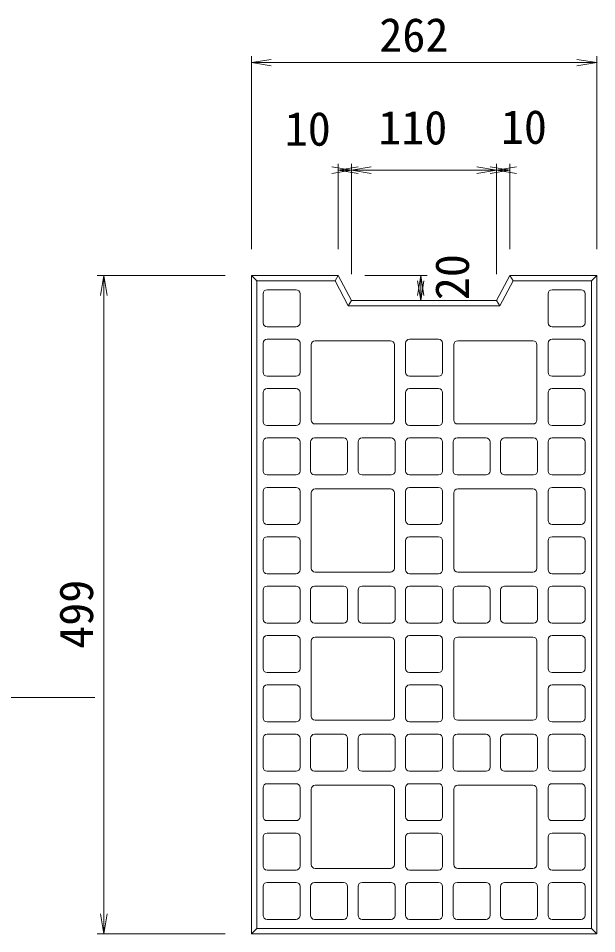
# Model space of a CAD drawing. Units: millimetres on the paper. Extents: x -5 to 836, y 2 to 596.
# Drawn here: x 637.6 to 681.5, y 438.6 to 508 of the extents above; entities that cross this region are included whole.
import ezdxf
from ezdxf.enums import TextEntityAlignment as Align

# ---------------------------------------------------------------- set-up
doc = ezdxf.new("R2010")
doc.units = ezdxf.units.MM
for name, color, linetype, lineweight in [('0_2', 7, 'Continuous', 18), ('D-STR-DIM（寸法）', 7, 'Continuous', 18), ('D-STR-HTXT（旗揚げ）', 7, 'Continuous', 18), ('D-STR-STR1（構造物）', 7, 'Continuous', 18), ('D-STR（構造物外形線）', 1, 'Continuous', 18)]:
    doc.layers.add(name, color=color, linetype=linetype, lineweight=lineweight)
doc.styles.add('ＭＳ ゴシック', font='')
doc.styles.get('ＭＳ ゴシック').set_extended_font_data('MS Gothic')

msp = doc.modelspace()

# ---------------------------------------------------------------- linework, layer by layer
at = {"layer": '0_2'}
for p, q in [((655.288, 504.616), (656.788, 504.866)), ((679.954, 504.866), (681.454, 504.616)), ((656.788, 504.366), (655.288, 504.616)), ((681.454, 504.616), (679.954, 504.366)), ((661.371, 496.715), (662.871, 496.465)), ((662.871, 496.465), (661.371, 496.215)), ((661.871, 496.465), (663.371, 496.715)), ((663.371, 496.215), (661.871, 496.465)), ((662.871, 496.465), (664.371, 496.715)), ((664.371, 496.215), (662.871, 496.465)), ((672.371, 496.715), (673.871, 496.465)), ((673.871, 496.465), (672.371, 496.215)), ((673.371, 496.715), (674.871, 496.465)), ((674.871, 496.465), (673.371, 496.215)), ((673.871, 496.465), (675.371, 496.715)), ((675.371, 496.215), (673.871, 496.465)), ((643.862, 486.991), (644.112, 488.491)), ((644.112, 488.491), (644.362, 486.991)), ((667.865, 486.991), (668.115, 488.491)), ((668.115, 486.591), (667.865, 488.091)), ((668.115, 488.491), (668.365, 486.991)), ((668.365, 488.091), (668.115, 486.591)), ((644.112, 438.649), (643.862, 440.149)), ((644.362, 440.149), (644.112, 438.649))]:
    msp.add_line(p, q, dxfattribs=at)
at = {"layer": '0_2', "color": 9}
for p, q in [((655.288, 504.616), (655.488, 504.616)), ((681.454, 504.616), (681.254, 504.616)), ((661.871, 496.465), (662.071, 496.465)), ((662.871, 496.465), (662.671, 496.465)), ((662.871, 496.465), (663.071, 496.465)), ((673.871, 496.465), (673.671, 496.465)), ((673.871, 496.465), (674.071, 496.465)), ((674.871, 496.465), (674.671, 496.465)), ((644.112, 488.491), (644.112, 488.291)), ((668.115, 488.491), (668.115, 488.291)), ((668.115, 486.591), (668.115, 486.791)), ((644.112, 438.649), (644.112, 438.849))]:
    msp.add_line(p, q, dxfattribs=at)
at = {"layer": 'D-STR-DIM（寸法）'}
for p, q in [((655.288, 490.491), (655.288, 505.116)), ((681.454, 490.491), (681.454, 505.116)), ((655.488, 504.616), (681.254, 504.616)), ((661.871, 490.491), (661.871, 496.965)), ((662.671, 496.465), (662.071, 496.465)), ((662.871, 488.591), (662.871, 496.965)), ((662.871, 488.591), (662.871, 496.965)), ((663.071, 496.465), (673.671, 496.465)), ((673.871, 488.591), (673.871, 496.965)), ((673.871, 488.591), (673.871, 496.965)), ((674.071, 496.465), (674.671, 496.465)), ((674.871, 490.491), (674.871, 496.965)), ((653.288, 488.491), (643.612, 488.491)), ((644.112, 488.291), (644.112, 438.849)), ((663.871, 488.491), (668.615, 488.491)), ((668.115, 488.291), (668.115, 486.791)), ((668.638, 486.591), (668.615, 486.591)), ((653.288, 438.649), (643.612, 438.649))]:
    msp.add_line(p, q, dxfattribs=at)
at = {"layer": 'D-STR-HTXT（旗揚げ）'}
msp.add_line((643.428, 456.538), (619.83, 456.538), dxfattribs=at)
at = {"layer": 'D-STR-STR1（構造物）'}
for p, q in [((655.288, 488.491), (655.688, 488.092)), ((655.688, 439.049), (655.688, 488.092)), ((655.688, 488.092), (661.629, 488.092)), ((661.871, 488.491), (661.629, 488.092)), ((661.629, 488.092), (662.63, 486.191)), ((675.113, 488.092), (674.113, 486.191)), ((675.113, 488.092), (674.871, 488.491)), ((675.113, 488.092), (681.054, 488.092)), ((681.454, 488.491), (681.054, 488.092)), ((681.054, 439.049), (681.054, 488.092)), ((656.471, 487.41), (658.671, 487.41)), ((680.271, 487.41), (678.071, 487.41)), ((656.171, 487.11), (656.171, 484.91)), ((658.971, 487.11), (658.971, 484.91)), ((677.771, 487.11), (677.771, 484.91)), ((680.571, 487.11), (680.571, 484.91)), ((662.871, 486.591), (662.63, 486.191)), ((662.63, 486.191), (674.113, 486.191)), ((674.113, 486.191), (673.871, 486.591)), ((656.471, 484.61), (658.671, 484.61)), ((680.271, 484.61), (678.071, 484.61)), ((656.171, 483.37), (656.171, 481.17)), ((656.471, 483.67), (658.671, 483.67)), ((658.971, 483.37), (658.971, 481.17)), ((659.821, 483.25), (659.821, 477.55)), ((660.121, 483.55), (665.821, 483.55)), ((666.121, 483.25), (666.121, 477.55)), ((666.971, 483.37), (666.971, 481.17)), ((667.271, 483.67), (669.471, 483.67)), ((669.771, 483.37), (669.771, 481.17)), ((670.621, 483.25), (670.621, 477.55)), ((676.621, 483.55), (670.921, 483.55)), ((676.921, 483.25), (676.921, 477.55)), ((677.771, 483.37), (677.771, 481.17)), ((680.271, 483.67), (678.071, 483.67)), ((680.571, 483.37), (680.571, 481.17)), ((656.471, 480.87), (658.671, 480.87)), ((667.271, 480.87), (669.471, 480.87)), ((680.271, 480.87), (678.071, 480.87)), ((656.471, 479.93), (658.671, 479.93)), ((667.271, 479.93), (669.471, 479.93)), ((680.271, 479.93), (678.071, 479.93)), ((656.171, 479.63), (656.171, 477.43)), ((658.971, 479.63), (658.971, 477.43)), ((666.971, 479.63), (666.971, 477.43)), ((669.771, 479.63), (669.771, 477.43)), ((677.771, 479.63), (677.771, 477.43)), ((680.571, 479.63), (680.571, 477.43)), ((656.471, 477.13), (658.671, 477.13)), ((660.121, 477.25), (665.821, 477.25)), ((667.271, 477.13), (669.471, 477.13)), ((676.621, 477.25), (670.921, 477.25)), ((680.271, 477.13), (678.071, 477.13)), ((656.171, 475.89), (656.171, 473.69)), ((656.471, 476.19), (658.671, 476.19)), ((658.971, 475.89), (658.971, 473.69)), ((659.771, 475.89), (659.771, 473.69)), ((660.071, 476.19), (662.271, 476.19)), ((662.571, 475.89), (662.571, 473.69)), ((663.371, 475.89), (663.371, 473.69)), ((665.871, 476.19), (663.671, 476.19)), ((666.171, 475.89), (666.171, 473.69)), ((666.971, 475.89), (666.971, 473.69)), ((667.271, 476.19), (669.471, 476.19)), ((669.771, 475.89), (669.771, 473.69)), ((670.571, 475.89), (670.571, 473.69)), ((670.871, 476.19), (673.071, 476.19)), ((673.371, 475.89), (673.371, 473.69)), ((674.171, 475.89), (674.171, 473.69)), ((676.671, 476.19), (674.471, 476.19)), ((676.971, 475.89), (676.971, 473.69)), ((677.771, 475.89), (677.771, 473.69)), ((680.271, 476.19), (678.071, 476.19)), ((680.571, 475.89), (680.571, 473.69)), ((656.471, 473.39), (658.671, 473.39)), ((660.071, 473.39), (662.271, 473.39)), ((665.871, 473.39), (663.671, 473.39)), ((667.271, 473.39), (669.471, 473.39)), ((670.871, 473.39), (673.071, 473.39)), ((676.671, 473.39), (674.471, 473.39)), ((680.271, 473.39), (678.071, 473.39)), ((656.171, 472.15), (656.171, 469.95)), ((656.471, 472.45), (658.671, 472.45)), ((658.971, 472.15), (658.971, 469.95)), ((660.121, 472.33), (665.821, 472.33)), ((666.971, 472.15), (666.971, 469.95)), ((667.271, 472.45), (669.471, 472.45)), ((669.771, 472.15), (669.771, 469.95)), ((676.621, 472.33), (670.921, 472.33)), ((677.771, 472.15), (677.771, 469.95)), ((680.271, 472.45), (678.071, 472.45)), ((680.571, 472.15), (680.571, 469.95)), ((659.821, 472.03), (659.821, 466.33)), ((666.121, 472.03), (666.121, 466.33)), ((670.621, 472.03), (670.621, 466.33)), ((676.921, 472.03), (676.921, 466.33)), ((656.471, 469.65), (658.671, 469.65)), ((667.271, 469.65), (669.471, 469.65)), ((680.271, 469.65), (678.071, 469.65)), ((656.471, 468.71), (658.671, 468.71)), ((667.271, 468.71), (669.471, 468.71)), ((680.271, 468.71), (678.071, 468.71)), ((656.171, 468.41), (656.171, 466.21)), ((658.971, 468.41), (658.971, 466.21)), ((666.971, 468.41), (666.971, 466.21)), ((669.771, 468.41), (669.771, 466.21)), ((677.771, 468.41), (677.771, 466.21)), ((680.571, 468.41), (680.571, 466.21)), ((656.471, 465.91), (658.671, 465.91)), ((660.121, 466.03), (665.821, 466.03)), ((667.271, 465.91), (669.471, 465.91)), ((676.621, 466.03), (670.921, 466.03)), ((680.271, 465.91), (678.071, 465.91)), ((656.171, 464.67), (656.171, 462.47)), ((656.471, 464.97), (658.671, 464.97)), ((658.971, 464.67), (658.971, 462.47)), ((659.771, 464.67), (659.771, 462.47)), ((660.071, 464.97), (662.271, 464.97)), ((662.571, 464.67), (662.571, 462.47)), ((663.371, 464.67), (663.371, 462.47)), ((665.871, 464.97), (663.671, 464.97)), ((666.171, 464.67), (666.171, 462.47)), ((666.971, 464.67), (666.971, 462.47)), ((667.271, 464.97), (669.471, 464.97)), ((669.771, 464.67), (669.771, 462.47)), ((670.571, 464.67), (670.571, 462.47)), ((670.871, 464.97), (673.071, 464.97)), ((673.371, 464.67), (673.371, 462.47)), ((674.171, 464.67), (674.171, 462.47)), ((676.671, 464.97), (674.471, 464.97)), ((676.971, 464.67), (676.971, 462.47)), ((677.771, 464.67), (677.771, 462.47)), ((680.271, 464.97), (678.071, 464.97)), ((680.571, 464.67), (680.571, 462.47)), ((656.471, 462.17), (658.671, 462.17)), ((660.071, 462.17), (662.271, 462.17)), ((665.871, 462.17), (663.671, 462.17)), ((667.271, 462.17), (669.471, 462.17)), ((670.871, 462.17), (673.071, 462.17)), ((676.671, 462.17), (674.471, 462.17)), ((680.271, 462.17), (678.071, 462.17)), ((656.471, 461.23), (658.671, 461.23)), ((660.121, 461.11), (665.821, 461.11)), ((667.271, 461.23), (669.471, 461.23)), ((676.621, 461.11), (670.921, 461.11)), ((680.271, 461.23), (678.071, 461.23)), ((656.171, 460.93), (656.171, 458.73)), ((658.971, 460.93), (658.971, 458.73)), ((659.821, 460.81), (659.821, 455.11)), ((666.121, 460.81), (666.121, 455.11)), ((666.971, 460.93), (666.971, 458.73)), ((669.771, 460.93), (669.771, 458.73)), ((670.621, 460.81), (670.621, 455.11)), ((676.921, 460.81), (676.921, 455.11)), ((677.771, 460.93), (677.771, 458.73)), ((680.571, 460.93), (680.571, 458.73)), ((656.471, 458.43), (658.671, 458.43)), ((667.271, 458.43), (669.471, 458.43)), ((680.271, 458.43), (678.071, 458.43)), ((656.171, 457.19), (656.171, 454.99)), ((656.471, 457.49), (658.671, 457.49)), ((658.971, 457.19), (658.971, 454.99)), ((666.971, 457.19), (666.971, 454.99)), ((667.271, 457.49), (669.471, 457.49)), ((669.771, 457.19), (669.771, 454.99)), ((677.771, 457.19), (677.771, 454.99)), ((680.271, 457.49), (678.071, 457.49)), ((680.571, 457.19), (680.571, 454.99)), ((660.121, 454.81), (665.821, 454.81)), ((676.621, 454.81), (670.921, 454.81)), ((656.471, 454.69), (658.671, 454.69)), ((667.271, 454.69), (669.471, 454.69)), ((680.271, 454.69), (678.071, 454.69)), ((656.171, 453.45), (656.171, 451.25)), ((656.471, 453.75), (658.671, 453.75)), ((658.971, 453.45), (658.971, 451.25)), ((659.771, 453.45), (659.771, 451.25)), ((660.071, 453.75), (662.271, 453.75)), ((662.571, 453.45), (662.571, 451.25)), ((663.371, 453.45), (663.371, 451.25)), ((665.871, 453.75), (663.671, 453.75)), ((666.171, 453.45), (666.171, 451.25)), ((666.971, 453.45), (666.971, 451.25)), ((667.271, 453.75), (669.471, 453.75)), ((669.771, 453.45), (669.771, 451.25)), ((670.571, 453.45), (670.571, 451.25)), ((670.871, 453.75), (673.071, 453.75)), ((673.371, 453.45), (673.371, 451.25)), ((674.171, 453.45), (674.171, 451.25)), ((676.671, 453.75), (674.471, 453.75)), ((676.971, 453.45), (676.971, 451.25)), ((677.771, 453.45), (677.771, 451.25)), ((680.271, 453.75), (678.071, 453.75)), ((680.571, 453.45), (680.571, 451.25)), ((656.471, 450.95), (658.671, 450.95)), ((660.071, 450.95), (662.271, 450.95)), ((665.871, 450.95), (663.671, 450.95)), ((667.271, 450.95), (669.471, 450.95)), ((670.871, 450.95), (673.071, 450.95)), ((676.671, 450.95), (674.471, 450.95)), ((680.271, 450.95), (678.071, 450.95)), ((656.471, 450.01), (658.671, 450.01)), ((667.271, 450.01), (669.471, 450.01)), ((680.271, 450.01), (678.071, 450.01)), ((656.171, 449.71), (656.171, 447.51)), ((658.971, 449.71), (658.971, 447.51)), ((659.821, 449.59), (659.821, 443.89)), ((660.121, 449.89), (665.821, 449.89)), ((666.121, 449.59), (666.121, 443.89)), ((666.971, 449.71), (666.971, 447.51)), ((669.771, 449.71), (669.771, 447.51)), ((670.621, 449.59), (670.621, 443.89)), ((676.621, 449.89), (670.921, 449.89)), ((676.921, 449.59), (676.921, 443.89)), ((677.771, 449.71), (677.771, 447.51)), ((680.571, 449.71), (680.571, 447.51)), ((656.471, 447.21), (658.671, 447.21)), ((667.271, 447.21), (669.471, 447.21)), ((680.271, 447.21), (678.071, 447.21)), ((656.171, 445.97), (656.171, 443.77)), ((656.471, 446.27), (658.671, 446.27)), ((658.971, 445.97), (658.971, 443.77)), ((666.971, 445.97), (666.971, 443.77)), ((667.271, 446.27), (669.471, 446.27)), ((669.771, 445.97), (669.771, 443.77)), ((677.771, 445.97), (677.771, 443.77)), ((680.271, 446.27), (678.071, 446.27)), ((680.571, 445.97), (680.571, 443.77)), ((656.471, 443.47), (658.671, 443.47)), ((660.121, 443.59), (665.821, 443.59)), ((667.271, 443.47), (669.471, 443.47)), ((676.621, 443.59), (670.921, 443.59)), ((680.271, 443.47), (678.071, 443.47)), ((656.471, 442.53), (658.671, 442.53)), ((660.071, 442.53), (662.271, 442.53)), ((665.871, 442.53), (663.671, 442.53)), ((667.271, 442.53), (669.471, 442.53)), ((670.871, 442.53), (673.071, 442.53)), ((676.671, 442.53), (674.471, 442.53)), ((680.271, 442.53), (678.071, 442.53)), ((656.171, 442.23), (656.171, 440.03)), ((658.971, 442.23), (658.971, 440.03)), ((659.771, 442.23), (659.771, 440.03)), ((662.571, 442.23), (662.571, 440.03)), ((663.371, 442.23), (663.371, 440.03)), ((666.171, 442.23), (666.171, 440.03)), ((666.971, 442.23), (666.971, 440.03)), ((669.771, 442.23), (669.771, 440.03)), ((670.571, 442.23), (670.571, 440.03)), ((673.371, 442.23), (673.371, 440.03)), ((674.171, 442.23), (674.171, 440.03)), ((676.971, 442.23), (676.971, 440.03)), ((677.771, 442.23), (677.771, 440.03)), ((680.571, 442.23), (680.571, 440.03)), ((656.471, 439.73), (658.671, 439.73)), ((660.071, 439.73), (662.271, 439.73)), ((665.871, 439.73), (663.671, 439.73)), ((667.271, 439.73), (669.471, 439.73)), ((670.871, 439.73), (673.071, 439.73)), ((676.671, 439.73), (674.471, 439.73)), ((680.271, 439.73), (678.071, 439.73)), ((655.288, 438.649), (655.688, 439.049)), ((681.054, 439.049), (655.688, 439.049))]:
    msp.add_line(p, q, dxfattribs=at)
for centre, start, end in [((656.471, 487.11), 90, 180), ((658.671, 487.11), 0, 90), ((678.071, 487.11), 90, 180), ((680.271, 487.11), 0, 90), ((656.471, 484.91), 180, 270), ((658.671, 484.91), 270, 0), ((678.071, 484.91), 180, 270), ((680.271, 484.91), 270, 0), ((656.471, 483.37), 90, 180), ((658.671, 483.37), 0, 90), ((660.121, 483.25), 90, 180), ((665.821, 483.25), 0, 90), ((667.271, 483.37), 90, 180), ((669.471, 483.37), 0, 90), ((670.921, 483.25), 90, 180), ((676.621, 483.25), 0, 90), ((678.071, 483.37), 90, 180), ((680.271, 483.37), 0, 90), ((656.471, 481.17), 180, 270), ((658.671, 481.17), 270, 0), ((667.271, 481.17), 180, 270), ((669.471, 481.17), 270, 0), ((678.071, 481.17), 180, 270), ((680.271, 481.17), 270, 0), ((656.471, 479.63), 90, 180), ((658.671, 479.63), 0, 90), ((667.271, 479.63), 90, 180), ((669.471, 479.63), 0, 90), ((678.071, 479.63), 90, 180), ((680.271, 479.63), 0, 90), ((656.471, 477.43), 180, 270), ((658.671, 477.43), 270, 0), ((660.121, 477.55), 180, 270), ((665.821, 477.55), 270, 0), ((667.271, 477.43), 180, 270), ((669.471, 477.43), 270, 0), ((670.921, 477.55), 180, 270), ((676.621, 477.55), 270, 0), ((678.071, 477.43), 180, 270), ((680.271, 477.43), 270, 0), ((656.471, 475.89), 90, 180), ((658.671, 475.89), 0, 90), ((660.071, 475.89), 90, 180), ((662.271, 475.89), 0, 90), ((663.671, 475.89), 90, 180), ((665.871, 475.89), 0, 90), ((667.271, 475.89), 90, 180), ((669.471, 475.89), 0, 90), ((670.871, 475.89), 90, 180), ((673.071, 475.89), 0, 90), ((674.471, 475.89), 90, 180), ((676.671, 475.89), 0, 90), ((678.071, 475.89), 90, 180), ((680.271, 475.89), 0, 90), ((656.471, 473.69), 180, 270), ((658.671, 473.69), 270, 0), ((660.071, 473.69), 180, 270), ((662.271, 473.69), 270, 0), ((663.671, 473.69), 180, 270), ((665.871, 473.69), 270, 0), ((667.271, 473.69), 180, 270), ((669.471, 473.69), 270, 0), ((670.871, 473.69), 180, 270), ((673.071, 473.69), 270, 0), ((674.471, 473.69), 180, 270), ((676.671, 473.69), 270, 0), ((678.071, 473.69), 180, 270), ((680.271, 473.69), 270, 0), ((656.471, 472.15), 90, 180), ((658.671, 472.15), 0, 90), ((660.121, 472.03), 90, 180), ((665.821, 472.03), 0, 90), ((667.271, 472.15), 90, 180), ((669.471, 472.15), 0, 90), ((670.921, 472.03), 90, 180), ((676.621, 472.03), 0, 90), ((678.071, 472.15), 90, 180), ((680.271, 472.15), 0, 90), ((656.471, 469.95), 180, 270), ((658.671, 469.95), 270, 0), ((667.271, 469.95), 180, 270), ((669.471, 469.95), 270, 0), ((678.071, 469.95), 180, 270), ((680.271, 469.95), 270, 0), ((656.471, 468.41), 90, 180), ((658.671, 468.41), 0, 90), ((667.271, 468.41), 90, 180), ((669.471, 468.41), 0, 90), ((678.071, 468.41), 90, 180), ((680.271, 468.41), 0, 90), ((656.471, 466.21), 180, 270), ((658.671, 466.21), 270, 0), ((660.121, 466.33), 180, 270), ((665.821, 466.33), 270, 0), ((667.271, 466.21), 180, 270), ((669.471, 466.21), 270, 0), ((670.921, 466.33), 180, 270), ((676.621, 466.33), 270, 0), ((678.071, 466.21), 180, 270), ((680.271, 466.21), 270, 0), ((656.471, 464.67), 90, 180), ((658.671, 464.67), 0, 90), ((660.071, 464.67), 90, 180), ((662.271, 464.67), 0, 90), ((663.671, 464.67), 90, 180), ((665.871, 464.67), 0, 90), ((667.271, 464.67), 90, 180), ((669.471, 464.67), 0, 90), ((670.871, 464.67), 90, 180), ((673.071, 464.67), 0, 90), ((674.471, 464.67), 90, 180), ((676.671, 464.67), 0, 90), ((678.071, 464.67), 90, 180), ((680.271, 464.67), 0, 90), ((656.471, 462.47), 180, 270), ((658.671, 462.47), 270, 0), ((660.071, 462.47), 180, 270), ((662.271, 462.47), 270, 0), ((663.671, 462.47), 180, 270), ((665.871, 462.47), 270, 0), ((667.271, 462.47), 180, 270), ((669.471, 462.47), 270, 0), ((670.871, 462.47), 180, 270), ((673.071, 462.47), 270, 0), ((674.471, 462.47), 180, 270), ((676.671, 462.47), 270, 0), ((678.071, 462.47), 180, 270), ((680.271, 462.47), 270, 0), ((656.471, 460.93), 90, 180), ((658.671, 460.93), 0, 90), ((660.121, 460.81), 90, 180), ((665.821, 460.81), 0, 90), ((667.271, 460.93), 90, 180), ((669.471, 460.93), 0, 90), ((670.921, 460.81), 90, 180), ((676.621, 460.81), 0, 90), ((678.071, 460.93), 90, 180), ((680.271, 460.93), 0, 90), ((656.471, 458.73), 180, 270), ((658.671, 458.73), 270, 0), ((667.271, 458.73), 180, 270), ((669.471, 458.73), 270, 0), ((678.071, 458.73), 180, 270), ((680.271, 458.73), 270, 0), ((656.471, 457.19), 90, 180), ((658.671, 457.19), 0, 90), ((667.271, 457.19), 90, 180), ((669.471, 457.19), 0, 90), ((678.071, 457.19), 90, 180), ((680.271, 457.19), 0, 90), ((656.471, 454.99), 180, 270), ((658.671, 454.99), 270, 0), ((660.121, 455.11), 180, 270), ((665.821, 455.11), 270, 0), ((667.271, 454.99), 180, 270), ((669.471, 454.99), 270, 0), ((670.921, 455.11), 180, 270), ((676.621, 455.11), 270, 0), ((678.071, 454.99), 180, 270), ((680.271, 454.99), 270, 0), ((656.471, 453.45), 90, 180), ((658.671, 453.45), 0, 90), ((660.071, 453.45), 90, 180), ((662.271, 453.45), 0, 90), ((663.671, 453.45), 90, 180), ((665.871, 453.45), 0, 90), ((667.271, 453.45), 90, 180), ((669.471, 453.45), 0, 90), ((670.871, 453.45), 90, 180), ((673.071, 453.45), 0, 90), ((674.471, 453.45), 90, 180), ((676.671, 453.45), 0, 90), ((678.071, 453.45), 90, 180), ((680.271, 453.45), 0, 90), ((656.471, 451.25), 180, 270), ((658.671, 451.25), 270, 0), ((660.071, 451.25), 180, 270), ((662.271, 451.25), 270, 0), ((663.671, 451.25), 180, 270), ((665.871, 451.25), 270, 0), ((667.271, 451.25), 180, 270), ((669.471, 451.25), 270, 0), ((670.871, 451.25), 180, 270), ((673.071, 451.25), 270, 0), ((674.471, 451.25), 180, 270), ((676.671, 451.25), 270, 0), ((678.071, 451.25), 180, 270), ((680.271, 451.25), 270, 0), ((656.471, 449.71), 90, 180), ((658.671, 449.71), 0, 90), ((667.271, 449.71), 90, 180), ((669.471, 449.71), 0, 90), ((678.071, 449.71), 90, 180), ((680.271, 449.71), 0, 90), ((660.121, 449.59), 90, 180), ((665.821, 449.59), 0, 90), ((670.921, 449.59), 90, 180), ((676.621, 449.59), 0, 90), ((656.471, 447.51), 180, 270), ((658.671, 447.51), 270, 0), ((667.271, 447.51), 180, 270), ((669.471, 447.51), 270, 0), ((678.071, 447.51), 180, 270), ((680.271, 447.51), 270, 0), ((656.471, 445.97), 90, 180), ((658.671, 445.97), 0, 90), ((667.271, 445.97), 90, 180), ((669.471, 445.97), 0, 90), ((678.071, 445.97), 90, 180), ((680.271, 445.97), 0, 90), ((656.471, 443.77), 180, 270), ((658.671, 443.77), 270, 0), ((660.121, 443.89), 180, 270), ((665.821, 443.89), 270, 0), ((667.271, 443.77), 180, 270), ((669.471, 443.77), 270, 0), ((670.921, 443.89), 180, 270), ((676.621, 443.89), 270, 0), ((678.071, 443.77), 180, 270), ((680.271, 443.77), 270, 0), ((656.471, 442.23), 90, 180), ((658.671, 442.23), 0, 90), ((660.071, 442.23), 90, 180), ((662.271, 442.23), 0, 90), ((663.671, 442.23), 90, 180), ((665.871, 442.23), 0, 90), ((667.271, 442.23), 90, 180), ((669.471, 442.23), 0, 90), ((670.871, 442.23), 90, 180), ((673.071, 442.23), 0, 90), ((674.471, 442.23), 90, 180), ((676.671, 442.23), 0, 90), ((678.071, 442.23), 90, 180), ((680.271, 442.23), 0, 90), ((656.471, 440.03), 180, 270), ((658.671, 440.03), 270, 0), ((660.071, 440.03), 180, 270), ((662.271, 440.03), 270, 0), ((663.671, 440.03), 180, 270), ((665.871, 440.03), 270, 0), ((667.271, 440.03), 180, 270), ((669.471, 440.03), 270, 0), ((670.871, 440.03), 180, 270), ((673.071, 440.03), 270, 0), ((674.471, 440.03), 180, 270), ((676.671, 440.03), 270, 0), ((678.071, 440.03), 180, 270), ((680.271, 440.03), 270, 0)]:
    msp.add_arc(centre, 0.3, start, end, dxfattribs=at)
at = {"layer": 'D-STR（構造物外形線）'}
for p, q in [((655.288, 438.649), (655.288, 488.491)), ((655.288, 488.491), (661.871, 488.491)), ((661.871, 488.491), (662.871, 486.591)), ((674.871, 488.491), (673.871, 486.591)), ((674.871, 488.491), (681.454, 488.491)), ((681.454, 438.649), (681.454, 488.491)), ((662.871, 486.591), (673.871, 486.591)), ((681.454, 438.649), (681.054, 439.049)), ((681.454, 438.649), (655.288, 438.649))]:
    msp.add_line(p, q, dxfattribs=at)

# ---------------------------------------------------------------- texts
at = {"layer": 'D-STR-DIM（寸法）', "style": 'ＭＳ ゴシック'}
for s, p in [('262', (664.978, 504.666)), ('10', (657.812, 497.556)), ('110', (664.898, 497.65)), ('10', (674.194, 497.697))]:
    msp.add_text(s, height=2.566, dxfattribs=at).set_placement(p, align=Align.BOTTOM_LEFT)
for s, p in [('20', (672.544, 486.626)), ('499', (644.062, 460.221))]:
    msp.add_text(s, height=2.566, rotation=90, dxfattribs=at).set_placement(p, align=Align.BOTTOM_LEFT)

doc.saveas('drawing.dxf')
